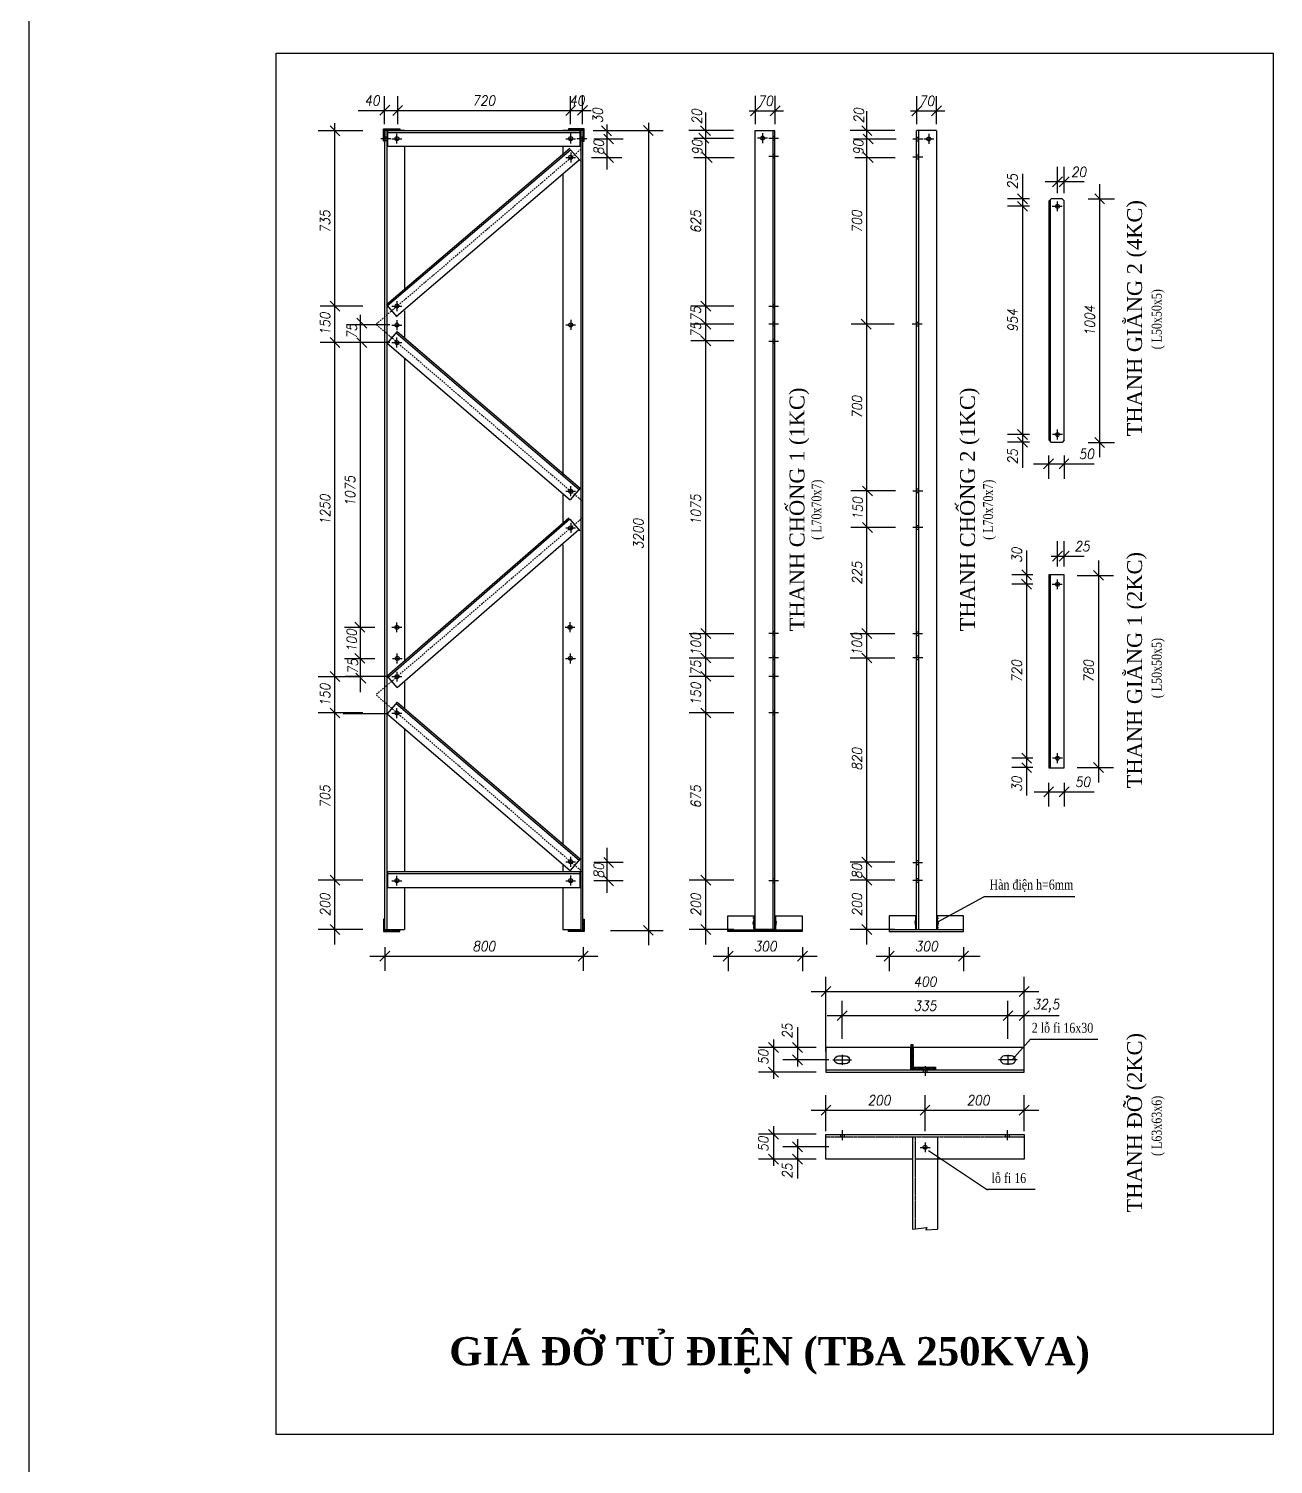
# Model space of a CAD drawing. Header units: inches. Extents: x -246336 to 136055, y -106871 to 69513.
# Drawn here: x -166494 to -161655, y -39723 to -34143 of the extents above; entities that cross this region are included whole.
import ezdxf

# ---------------------------------------------------------------- set-up
doc = ezdxf.new("R2010")
doc.units = ezdxf.units.IN
doc.header["$MEASUREMENT"] = 0
doc.linetypes.add('DASHDOTX2', pattern=[2, 1, -0.5, 0, -0.5])
doc.linetypes.add('DASHED2', pattern=[0.375, 0.25, -0.125])
doc.layers.add('XA-TT1', color=7, linetype='Continuous')
doc.styles.add('COM2', font='complex.shx', dxfattribs={"width": 0.9, "oblique": 10, "height": 2})
doc.styles.add('khung ten', font='Varr.ttf')
doc.styles.add('VIET2', font='VNTIME_0.TTF', dxfattribs={"width": 0.8, "height": 2})
doc.styles.add('VIET3IN', font='Vhtime.ttf')

# ---------------------------------------------------------------- blocks, each defined once
blk = doc.blocks.new('_OBLIQUE')
at = {"color": 0, "linetype": 'ByBlock'}
blk.add_line((-0.5, -0.5), (0.5, 0.5), dxfattribs=at)

msp = doc.modelspace()

# ---------------------------------------------------------------- hatches: boundary and pattern name
at = {"layer": 'XA-TT1', "linetype": 'Continuous'}
h = msp.add_hatch(dxfattribs=at)
h.set_pattern_fill('ANSI31', color=256, scale=24.0625, angle=270, style=0)
h.set_pattern_definition([(315, (-165740.804, -40532.5027), (2.1268446, 2.1268446), [])])
h.paths.add_polyline_path([(-165114.625, -34580.3), (-165114.625, -34532.175), (-165050.965, -34532.175), (-165050.965, -34536.987), (-165109.812, -34536.987), (-165109.812, -34580.3)])
h = msp.add_hatch(dxfattribs=at)
h.set_pattern_fill('ANSI31', color=256, scale=38.5, style=0)
h.set_pattern_definition([(45, (-165740.804, -40532.5027), (-3.4029514, 3.4029514), [])])
h.paths.add_polyline_path([(-164335, -34580.285), (-164335, -34532.16), (-164395.671, -34532.16), (-164395.671, -34536.972), (-164339.812, -34536.972), (-164339.812, -34580.285)])
h = msp.add_hatch(dxfattribs=at)
h.set_pattern_fill('ANSI31', color=256, scale=24.0625, angle=270, style=0)
h.set_pattern_definition([(45, (-165740.804, -31651.9456), (2.1268446, -2.1268446), [])])
h.paths.add_polyline_path([(-165114.625, -37604.148), (-165114.625, -37652.273), (-165050.965, -37652.273), (-165050.965, -37647.461), (-165109.812, -37647.461), (-165109.812, -37604.148)])
h = msp.add_hatch(dxfattribs=at)
h.set_pattern_fill('ANSI31', color=256, scale=38.5, style=0)
h.set_pattern_definition([(315, (-165740.804, -31651.9456), (-3.4029514, -3.4029514), [])])
h.paths.add_polyline_path([(-164335, -37604.164), (-164335, -37652.289), (-164395.671, -37652.289), (-164395.671, -37647.476), (-164339.812, -37647.476), (-164339.812, -37604.164)])
at = {"layer": 'XA-TT1'}
h = msp.add_hatch(dxfattribs=at)
h.set_pattern_fill('ANSI31', color=256, scale=38.5, style=0)
h.set_pattern_definition([(45, (-165740.804, -39807.0217), (-3.4029514, 3.4029514), [])])
h.paths.add_polyline_path([(-163055.227, -38102.765), (-163055.227, -38093.14), (-163064.852, -38093.14), (-163064.852, -38102.765), (-163064.852, -38189.39), (-163009.092, -38189.39), (-163009.092, -38179.765), (-163055.227, -38179.765)])
h.paths.add_polyline_path([(-162968.602, -38179.765), (-163009.092, -38179.765), (-163009.092, -38189.39), (-162968.602, -38189.39)])

# ---------------------------------------------------------------- linework, layer by layer
msp.add_line((-166493.769, -30229.036), (-166493.769, -49224.345))
msp.add_lwpolyline([(-165531.43, -34238.079), (-161655.399, -34238.079), (-161655.399, -39606.748), (-165531.43, -39606.748)], close=True)
at = {"layer": 'XA-TT1', "linetype": 'Continuous'}
for p, q in [((-165109.97, -34514.334), (-165109.97, -34404.802)), ((-165059.398, -34514.334), (-165059.398, -34404.802)), ((-164386.933, -34514.334), (-164386.933, -34404.802)), ((-164341.227, -34514.334), (-164341.227, -34404.802)), ((-163668.01, -34514.334), (-163668.01, -34404.575)), ((-163591.778, -34514.334), (-163591.778, -34404.575)), ((-163040.942, -34514.334), (-163040.942, -34404.802)), ((-162964.71, -34514.334), (-162964.71, -34404.802)), ((-165212.903, -34460.785), (-164306.626, -34460.785)), ((-163861.775, -35277.122), (-163861.775, -34468.649)), ((-163693.112, -34462.325), (-163559.131, -34462.325)), ((-163235.22, -35277.122), (-163235.22, -34463.353)), ((-163066.044, -34462.04), (-162932.062, -34462.04)), ((-165303.107, -35277.122), (-165303.107, -34510.049)), ((-164299.159, -34538.484), (-164027.146, -34538.484)), ((-164254.683, -34538.293), (-164254.683, -34538.293)), ((-164245.645, -34514.883), (-164245.645, -34690.24)), ((-164084.896, -34508.643), (-164084.896, -37705.412)), ((-163869.836, -34537.656), (-163869.836, -34537.656)), ((-165194.422, -34539.891), (-165368.16, -34539.891)), ((-165125.052, -34570.169), (-165086.552, -34570.169)), ((-165109.812, -34562.82), (-165102.141, -34562.82)), ((-165109.812, -34577.518), (-165102.141, -34577.518)), ((-165081.824, -34570.523), (-165043.324, -34570.523)), ((-165062.574, -34589.773), (-165062.574, -34551.273)), ((-164406.107, -34570.523), (-164367.607, -34570.523)), ((-164386.857, -34588.707), (-164386.857, -34550.207)), ((-164362.723, -34570.169), (-164324.223, -34570.169)), ((-164347.947, -34562.82), (-164339.812, -34562.82)), ((-164347.947, -34577.518), (-164339.812, -34577.518)), ((-164182.774, -34571.959), (-164296.869, -34571.959)), ((-164252.97, -34539.913), (-164252.97, -34539.913)), ((-163753.727, -34539.254), (-163927.465, -34539.254)), ((-163805.403, -34539.277), (-163925.873, -34539.277)), ((-163754.17, -34569.815), (-163908.623, -34569.815)), ((-163868.123, -34539.277), (-163868.123, -34539.277)), ((-163621.744, -34568.34), (-163660.244, -34568.34)), ((-163640.994, -34549.09), (-163640.994, -34587.59)), ((-163578.516, -34569.87), (-163617.016, -34569.87)), ((-163593.756, -34562.521), (-163601.427, -34562.521)), ((-163593.756, -34577.218), (-163601.427, -34577.218)), ((-163126.536, -34539.254), (-163300.274, -34539.254)), ((-163122.112, -34571.959), (-163287.762, -34571.959)), ((-163017.571, -34572.835), (-163056.071, -34572.835)), ((-163032.81, -34565.487), (-163040.482, -34565.487)), ((-163032.81, -34580.184), (-163040.482, -34580.184)), ((-163013.937, -34571.401), (-162975.437, -34571.401)), ((-162994.687, -34552.151), (-162994.687, -34590.651)), ((-164406.107, -34643.257), (-164367.607, -34643.257)), ((-164386.857, -34624.007), (-164386.857, -34662.507)), ((-164305.654, -34643.164), (-164187.895, -34643.164)), ((-163908.623, -34643.164), (-163751.32, -34643.164)), ((-163578.516, -34639.376), (-163617.016, -34639.376)), ((-163593.756, -34632.027), (-163601.427, -34632.027)), ((-163593.756, -34646.724), (-163601.427, -34646.724)), ((-163282.382, -34643.164), (-163125.08, -34643.164)), ((-163017.571, -34642.341), (-163056.071, -34642.341)), ((-163032.81, -34634.993), (-163040.482, -34634.993)), ((-163032.81, -34649.69), (-163040.482, -34649.69)), ((-162494.463, -34781.723), (-162494.463, -34680.603)), ((-162468.296, -34781.723), (-162468.296, -34680.603)), ((-162630.456, -34707.738), (-162630.456, -35849.538)), ((-162391.074, -34738.353), (-162542.744, -34738.353)), ((-162468.296, -34738.353), (-162494.463, -34738.353)), ((-162468.296, -34738.353), (-162468.296, -34738.353)), ((-162330.221, -35808.953), (-162330.221, -34747.927)), ((-162603.359, -34804.711), (-162688.206, -34804.711)), ((-162494.316, -34852.77), (-162494.316, -34814.27)), ((-162374.98, -34804.449), (-162272.471, -34804.449)), ((-162603.359, -34833.412), (-162688.206, -34833.412)), ((-162476.133, -34833.52), (-162514.633, -34833.52)), ((-165303.107, -35421.568), (-165303.107, -35161.622)), ((-165062.574, -35202.015), (-165062.574, -35240.515)), ((-163861.775, -35421.568), (-163861.775, -35161.622)), ((-163235.22, -35421.568), (-163235.22, -35161.622)), ((-165194.422, -35221.306), (-165360.857, -35221.306)), ((-165205.587, -35255.135), (-165205.587, -36722.154)), ((-165081.824, -35221.265), (-165043.324, -35221.265)), ((-163753.091, -35221.306), (-163919.525, -35221.306)), ((-163578.516, -35222.254), (-163617.016, -35222.254)), ((-163593.756, -35214.905), (-163601.427, -35214.905)), ((-163593.756, -35229.602), (-163601.427, -35229.602)), ((-165303.107, -36719.533), (-165303.107, -35306.068)), ((-165090.377, -35294.067), (-165256.811, -35294.067)), ((-165081.824, -35295.154), (-165043.324, -35295.154)), ((-165062.574, -35275.904), (-165062.574, -35314.404)), ((-164406.107, -35294.414), (-164367.607, -35294.414)), ((-164386.857, -35275.164), (-164386.857, -35313.664)), ((-163753.091, -35291.244), (-163919.525, -35291.244)), ((-163861.775, -36719.533), (-163861.775, -35306.068)), ((-163578.516, -35291.76), (-163617.016, -35291.76)), ((-163593.756, -35284.411), (-163601.427, -35284.411)), ((-163593.756, -35299.108), (-163601.427, -35299.108)), ((-163129.818, -35291.244), (-163296.253, -35291.244)), ((-163235.22, -36719.533), (-163235.22, -35306.068)), ((-163020.539, -35291.76), (-163059.039, -35291.76)), ((-163035.778, -35284.411), (-163043.45, -35284.411)), ((-163035.778, -35299.108), (-163043.45, -35299.108)), ((-165194.422, -35362.53), (-165360.857, -35362.53)), ((-165090.377, -35362.53), (-165256.811, -35362.53)), ((-165081.824, -35362.892), (-165043.324, -35362.892)), ((-165062.574, -35382.142), (-165062.574, -35343.642)), ((-163753.091, -35356.022), (-163919.525, -35356.022)), ((-163578.516, -35358.462), (-163617.016, -35358.462)), ((-163593.756, -35351.113), (-163601.427, -35351.113)), ((-163593.756, -35365.81), (-163601.427, -35365.81)), ((-162494.316, -35739.752), (-162494.316, -35701.252)), ((-162603.359, -35720.289), (-162688.206, -35720.289)), ((-162603.359, -35750.545), (-162688.206, -35750.545)), ((-162475.066, -35720.502), (-162513.566, -35720.502)), ((-162374.98, -35751.203), (-162272.471, -35751.203)), ((-162529.537, -35802.31), (-162529.537, -35892.159)), ((-162468.985, -35802.31), (-162468.985, -35892.159)), ((-162587.287, -35834.409), (-162468.985, -35834.409)), ((-162468.985, -35834.409), (-162352.259, -35834.409)), ((-164386.857, -35960.15), (-164386.857, -35921.65)), ((-163032.81, -35932.637), (-163040.482, -35932.637)), ((-164406.107, -35940.9), (-164367.607, -35940.9)), ((-163123.882, -35939.835), (-163297.62, -35939.835)), ((-163017.571, -35939.986), (-163056.071, -35939.986)), ((-163032.81, -35947.334), (-163040.482, -35947.334)), ((-164406.107, -36083.489), (-164367.607, -36083.489)), ((-164386.857, -36064.239), (-164386.857, -36102.739)), ((-163123.882, -36082.212), (-163297.62, -36082.212)), ((-163017.571, -36082.206), (-163056.071, -36082.206)), ((-163032.81, -36074.857), (-163040.482, -36074.857)), ((-163032.81, -36089.554), (-163040.482, -36089.554)), ((-162494.597, -36233.21), (-162494.597, -36135.322)), ((-162468.455, -36233.21), (-162468.455, -36135.322)), ((-162614.011, -37123.24), (-162614.011, -36170.608)), ((-162518.968, -36193.072), (-162468.455, -36193.072)), ((-162494.597, -36193.072), (-162494.597, -36193.072)), ((-162468.455, -36193.072), (-162391.209, -36193.072)), ((-162334.7, -36210.02), (-162334.7, -37072.505)), ((-162589.568, -36266.018), (-162671.761, -36266.018)), ((-162418.153, -36267.77), (-162276.95, -36267.77)), ((-162590.021, -36302.266), (-162672.214, -36302.266)), ((-162476.133, -36302.848), (-162514.633, -36302.848)), ((-162494.316, -36322.098), (-162494.316, -36283.598)), ((-165265.596, -36469.356), (-165147.837, -36469.356)), ((-165081.824, -36469.693), (-165043.324, -36469.693)), ((-165062.574, -36488.943), (-165062.574, -36450.443)), ((-164408.578, -36469.611), (-164370.078, -36469.611)), ((-164389.328, -36488.861), (-164389.328, -36450.361)), ((-163593.756, -36486.723), (-163601.427, -36486.723)), ((-163041.874, -36486.723), (-163034.203, -36486.723)), ((-163926.829, -36493.808), (-163753.091, -36493.808)), ((-163578.516, -36494.072), (-163617.016, -36494.072)), ((-163593.756, -36501.42), (-163601.427, -36501.42)), ((-163300.274, -36493.808), (-163126.536, -36493.808)), ((-163057.114, -36494.072), (-163018.614, -36494.072)), ((-163041.874, -36501.42), (-163034.203, -36501.42)), ((-165265.596, -36590.937), (-165147.837, -36590.937)), ((-165080.089, -36590.615), (-165041.589, -36590.615)), ((-165060.839, -36609.865), (-165060.839, -36571.365)), ((-164406.843, -36590.533), (-164368.343, -36590.533)), ((-164387.593, -36609.783), (-164387.593, -36571.283)), ((-163753.091, -36589.137), (-163926.829, -36589.137)), ((-163578.516, -36588.806), (-163617.016, -36588.806)), ((-163593.756, -36581.457), (-163601.427, -36581.457)), ((-163593.756, -36596.154), (-163601.427, -36596.154)), ((-163126.85, -36589.137), (-163300.588, -36589.137)), ((-163017.571, -36588.806), (-163056.071, -36588.806)), ((-163032.81, -36581.457), (-163040.482, -36581.457)), ((-163032.81, -36596.154), (-163040.482, -36596.154)), ((-165303.107, -36861.74), (-165303.107, -36604.033)), ((-165062.574, -36642.247), (-165062.574, -36680.747)), ((-163861.775, -36861.74), (-163861.775, -36604.033)), ((-163593.756, -36653.225), (-163601.427, -36653.225)), ((-163235.22, -36861.74), (-163235.22, -36604.033)), ((-165368.16, -36660.592), (-165194.422, -36660.592)), ((-165090.377, -36660.423), (-165264.115, -36660.423)), ((-165081.824, -36661.497), (-165043.324, -36661.497)), ((-163753.091, -36660.423), (-163926.829, -36660.423)), ((-163578.516, -36660.573), (-163617.016, -36660.573)), ((-163593.756, -36667.922), (-163601.427, -36667.922)), ((-165303.107, -37510.723), (-165303.107, -36746.24)), ((-163861.775, -37510.723), (-163861.775, -36746.24)), ((-163235.22, -37510.723), (-163235.22, -36746.24)), ((-165194.422, -36802.8), (-165368.16, -36802.8)), ((-165270.81, -36804.106), (-165097.072, -36804.106)), ((-165081.824, -36803.124), (-165043.324, -36803.124)), ((-165062.574, -36822.374), (-165062.574, -36783.874)), ((-163753.091, -36802.8), (-163926.829, -36802.8)), ((-163578.516, -36802.793), (-163617.016, -36802.793)), ((-163593.756, -36795.445), (-163601.427, -36795.445)), ((-163593.756, -36810.142), (-163601.427, -36810.142)), ((-162589.568, -36978.428), (-162671.761, -36978.428)), ((-162475.066, -36978.564), (-162513.566, -36978.564)), ((-162494.316, -36997.814), (-162494.316, -36959.314)), ((-162589.568, -37015.281), (-162671.761, -37015.281)), ((-162418.153, -37014.755), (-162276.95, -37014.755)), ((-162528.785, -37074.338), (-162528.785, -37166.86)), ((-162468.455, -37074.338), (-162468.455, -37166.86)), ((-162585.214, -37109.11), (-162468.455, -37109.11)), ((-162468.455, -37109.11), (-162351.729, -37109.11)), ((-164245.645, -37326.511), (-164245.645, -37501.867)), ((-164406.107, -37381.132), (-164367.607, -37381.132)), ((-164386.857, -37400.382), (-164386.857, -37361.882)), ((-164182.774, -37383.586), (-164296.869, -37383.586)), ((-163126.536, -37382.493), (-163300.274, -37382.493)), ((-163214.214, -37382.493), (-163292.97, -37382.493)), ((-163057.281, -37383.712), (-163018.781, -37383.712)), ((-163042.041, -37376.364), (-163034.37, -37376.364)), ((-165303.107, -37702.056), (-165303.107, -37395.223)), ((-165062.574, -37473.87), (-165062.574, -37435.37)), ((-164386.857, -37472.804), (-164386.857, -37434.304)), ((-163861.775, -37702.056), (-163861.775, -37395.223)), ((-163235.22, -37702.056), (-163235.22, -37395.223)), ((-163042.041, -37391.061), (-163034.37, -37391.061)), ((-165194.422, -37452.973), (-165368.16, -37452.973)), ((-165282.101, -37452.973), (-165360.857, -37452.973)), ((-165081.824, -37454.62), (-165043.324, -37454.62)), ((-164406.107, -37454.62), (-164367.607, -37454.62)), ((-164182.774, -37454.755), (-164296.869, -37454.755)), ((-163753.091, -37452.973), (-163926.829, -37452.973)), ((-163840.769, -37452.973), (-163919.525, -37452.973)), ((-163578.516, -37455.128), (-163617.016, -37455.128)), ((-163593.756, -37447.78), (-163601.427, -37447.78)), ((-163593.756, -37462.477), (-163601.427, -37462.477)), ((-163126.536, -37452.973), (-163300.274, -37452.973)), ((-163214.214, -37452.973), (-163292.97, -37452.973)), ((-163057.114, -37452.804), (-163018.614, -37452.804)), ((-163041.874, -37445.456), (-163034.203, -37445.456)), ((-163041.874, -37460.153), (-163034.203, -37460.153)), ((-165194.422, -37644.306), (-165368.16, -37644.306)), ((-164231.388, -37647.662), (-164027.146, -37647.662)), ((-163753.091, -37644.306), (-163926.829, -37644.306)), ((-163126.536, -37644.306), (-163300.274, -37644.306)), ((-165109.695, -37712.648), (-165109.695, -37805.433)), ((-164338.426, -37712.648), (-164338.426, -37805.433)), ((-163774.721, -37712.648), (-163774.721, -37805.649)), ((-163485.911, -37712.648), (-163485.911, -37805.649)), ((-163148.454, -37712.648), (-163148.454, -37805.649)), ((-162859.644, -37712.648), (-162859.644, -37805.649)), ((-165167.445, -37747.683), (-164280.676, -37747.683)), ((-163832.471, -37747.899), (-163428.161, -37747.899)), ((-163198.755, -37747.899), (-162794.445, -37747.899)), ((-163394.29, -38118.312), (-163394.29, -37827.967)), ((-162624.29, -38118.312), (-162624.29, -37827.967)), ((-163452.04, -37885.717), (-162566.54, -37885.717)), ((-163331.728, -38069.177), (-163331.728, -37921.433)), ((-162686.853, -38069.177), (-162686.853, -37921.433)), ((-162624.29, -38067.071), (-162624.29, -37921.433)), ((-163389.478, -37979.183), (-162488.183, -37979.183)), ((-162744.603, -37979.183), (-162624.29, -37979.183)), ((-163367.581, -38150.89), (-163295.032, -38150.89)), ((-163331.728, -38131.64), (-163331.728, -38170.14)), ((-162650.999, -38150.89), (-162723.548, -38150.89)), ((-162686.853, -38131.64), (-162686.853, -38170.14)), ((-163016.44, -38190.13), (-163016.44, -38197.802)), ((-163009.092, -38174.891), (-163009.092, -38213.391)), ((-163001.743, -38190.13), (-163001.743, -38197.802)), ((-163394.29, -38427.575), (-163394.29, -38288.632)), ((-163009.29, -38427.575), (-163009.29, -38288.632)), ((-162624.29, -38427.575), (-162624.29, -38288.632)), ((-163452.04, -38346.382), (-162951.54, -38346.382)), ((-163067.04, -38346.382), (-162566.54, -38346.382)), ((-163336.972, -38447.519), (-163336.972, -38439.848)), ((-163329.623, -38462.759), (-163329.623, -38424.259)), ((-163322.275, -38447.519), (-163322.275, -38439.848)), ((-162695.909, -38447.519), (-162695.909, -38439.848)), ((-162688.56, -38462.759), (-162688.56, -38424.259)), ((-162681.211, -38447.519), (-162681.211, -38439.848)), ((-163028.179, -38491.012), (-162989.679, -38491.012)), ((-163008.929, -38471.762), (-163008.929, -38510.262))]:
    msp.add_line(p, q, dxfattribs=at)
at = {"layer": 'XA-TT1'}
for p, q in [((-165032.812, -34539.339), (-165109.812, -34539.339)), ((-164339.812, -34539.339), (-164416.812, -34539.339)), ((-163670.756, -34538.703), (-163593.756, -34538.703)), ((-162964.926, -34538.703), (-163041.926, -34538.703)), ((-165102.781, -35214.795), (-164389.993, -34607.666)), ((-165098.74, -35219.59), (-164385.952, -34612.46)), ((-165064.193, -35260.575), (-164353.959, -34653.04)), ((-162528.517, -34814.072), (-162519.284, -34804.737)), ((-162468.513, -34812.612), (-162476.302, -34804.737)), ((-165100.306, -35365.878), (-164388.955, -35974.692)), ((-165065.242, -35325.335), (-164353.892, -35934.149)), ((-165061.14, -35320.592), (-164349.79, -35929.406)), ((-162528.517, -35741.473), (-162519.284, -35750.808)), ((-162468.513, -35742.933), (-162476.302, -35750.808)), ((-165100.365, -36658.34), (-164393.961, -36043.795)), ((-165096.274, -36663.092), (-164389.869, -36048.547)), ((-165061.301, -36703.714), (-164354.897, -36089.168)), ((-165065.242, -36765.567), (-164353.892, -37374.381)), ((-165061.14, -36760.824), (-164349.79, -37369.638)), ((-165100.306, -36806.11), (-164388.955, -37414.924)), ((-162959.348, -37614.786), (-162781.092, -37517.444)), ((-162781.092, -37516.108), (-162427.177, -37515.785)), ((-163670.796, -37600.629), (-163678.061, -37600.637)), ((-163670.796, -37594.032), (-163676.529, -37594.04)), ((-163670.796, -37596.377), (-163676.018, -37596.384)), ((-163670.796, -37605.052), (-163676.018, -37605.06)), ((-163670.796, -37598.588), (-163674.867, -37598.595)), ((-163670.796, -37602.707), (-163674.867, -37602.715)), ((-163670.796, -37607.263), (-163674.867, -37607.271)), ((-163593.756, -37594.032), (-163589.685, -37594.04)), ((-163593.756, -37596.377), (-163588.534, -37596.384)), ((-163593.756, -37598.588), (-163589.685, -37598.595)), ((-163593.756, -37600.629), (-163588.534, -37600.637)), ((-163593.756, -37602.707), (-163589.685, -37602.715)), ((-163593.756, -37605.052), (-163588.534, -37605.06)), ((-163593.756, -37607.263), (-163589.685, -37607.271)), ((-163042.146, -37596.377), (-163047.367, -37596.384)), ((-163042.146, -37600.629), (-163047.367, -37600.637)), ((-163042.146, -37605.052), (-163047.367, -37605.06)), ((-163042.146, -37594.032), (-163046.216, -37594.04)), ((-163042.146, -37598.588), (-163046.216, -37598.595)), ((-163042.146, -37602.707), (-163046.216, -37602.715)), ((-163042.146, -37607.263), (-163046.216, -37607.271)), ((-162964.24, -37594.032), (-162958.507, -37594.04)), ((-162964.24, -37596.377), (-162959.018, -37596.384)), ((-162964.24, -37598.588), (-162960.169, -37598.595)), ((-162964.24, -37600.629), (-162956.975, -37600.637)), ((-162964.24, -37602.707), (-162960.169, -37602.715)), ((-162964.24, -37605.052), (-162959.018, -37605.06)), ((-162964.24, -37607.263), (-162960.169, -37607.271)), ((-165109.812, -37644.375), (-165032.812, -37644.375)), ((-164416.812, -37644.375), (-164348.759, -37644.375)), ((-163670.796, -37620.276), (-163679.593, -37620.283)), ((-163670.813, -37616.024), (-163678.316, -37616.031)), ((-163670.796, -37624.699), (-163678.061, -37624.706)), ((-163670.796, -37611.601), (-163677.55, -37611.608)), ((-163670.796, -37634.905), (-163677.55, -37634.912)), ((-163670.796, -37639.157), (-163677.295, -37639.164)), ((-163670.796, -37626.91), (-163677.039, -37626.917)), ((-163670.796, -37609.304), (-163676.018, -37609.312)), ((-163670.796, -37628.951), (-163676.018, -37628.958)), ((-163670.796, -37631.247), (-163676.018, -37631.255)), ((-163670.796, -37641.453), (-163676.018, -37641.461)), ((-163670.796, -37613.679), (-163674.867, -37613.686)), ((-163670.796, -37618.235), (-163674.867, -37618.242)), ((-163670.796, -37622.354), (-163674.867, -37622.361)), ((-163670.796, -37633.325), (-163674.867, -37633.333)), ((-163670.796, -37637.116), (-163674.867, -37637.123)), ((-163670.796, -37643.531), (-163674.867, -37643.539)), ((-163593.756, -37644.375), (-163670.756, -37644.375)), ((-163593.756, -37609.304), (-163588.534, -37609.312)), ((-163593.756, -37611.601), (-163587.002, -37611.608)), ((-163593.756, -37613.679), (-163589.685, -37613.686)), ((-163593.756, -37616.024), (-163585.981, -37616.031)), ((-163593.756, -37618.235), (-163589.685, -37618.242)), ((-163593.756, -37620.276), (-163586.746, -37620.283)), ((-163593.756, -37622.354), (-163589.685, -37622.361)), ((-163593.756, -37624.699), (-163586.491, -37624.706)), ((-163593.756, -37626.91), (-163589.685, -37626.917)), ((-163593.756, -37628.951), (-163588.534, -37628.958)), ((-163593.756, -37631.247), (-163588.534, -37631.255)), ((-163593.756, -37633.325), (-163589.685, -37633.333)), ((-163593.756, -37634.905), (-163588.534, -37634.912)), ((-163593.756, -37637.116), (-163589.685, -37637.123)), ((-163593.756, -37639.157), (-163588.534, -37639.164)), ((-163593.756, -37641.453), (-163588.534, -37641.461)), ((-163593.756, -37643.531), (-163589.685, -37643.539)), ((-163042.146, -37616.024), (-163049.92, -37616.031)), ((-163042.146, -37624.699), (-163049.41, -37624.706)), ((-163042.146, -37620.276), (-163049.155, -37620.283)), ((-163042.146, -37611.601), (-163048.899, -37611.608)), ((-163042.146, -37609.304), (-163047.367, -37609.312)), ((-163042.146, -37628.951), (-163047.367, -37628.958)), ((-163042.146, -37631.247), (-163047.367, -37631.255)), ((-163042.146, -37634.905), (-163047.367, -37634.912)), ((-163042.146, -37639.157), (-163047.367, -37639.164)), ((-163042.146, -37641.453), (-163047.367, -37641.461)), ((-163042.146, -37613.679), (-163046.216, -37613.686)), ((-163042.146, -37618.235), (-163046.216, -37618.242)), ((-163042.146, -37622.354), (-163046.216, -37622.361)), ((-163042.146, -37626.91), (-163046.216, -37626.917)), ((-163042.146, -37633.325), (-163046.216, -37633.333)), ((-163042.146, -37637.116), (-163046.216, -37637.123)), ((-163042.146, -37643.531), (-163046.216, -37643.539)), ((-163041.926, -37644.375), (-162964.926, -37644.375)), ((-162964.24, -37609.304), (-162959.018, -37609.312)), ((-162964.24, -37611.601), (-162957.486, -37611.608)), ((-162964.24, -37613.679), (-162960.169, -37613.686)), ((-162964.24, -37618.235), (-162960.169, -37618.242)), ((-162964.24, -37620.276), (-162955.443, -37620.283)), ((-162964.24, -37622.354), (-162960.169, -37622.361)), ((-162964.24, -37624.699), (-162956.975, -37624.706)), ((-162964.24, -37626.91), (-162957.997, -37626.917)), ((-162964.24, -37628.951), (-162959.018, -37628.958)), ((-162964.24, -37631.247), (-162959.018, -37631.255)), ((-162964.24, -37633.325), (-162960.169, -37633.333)), ((-162964.24, -37634.905), (-162957.486, -37634.912)), ((-162964.24, -37637.116), (-162960.169, -37637.123)), ((-162964.24, -37639.157), (-162957.741, -37639.164)), ((-162964.24, -37641.453), (-162959.018, -37641.461)), ((-162964.24, -37643.531), (-162960.169, -37643.539)), ((-162964.223, -37616.024), (-162956.72, -37616.031)), ((-163504.837, -38024.367), (-163504.837, -38177.152)), ((-163543.337, -38102.765), (-163656.46, -38102.765)), ((-163598.71, -38071.277), (-163598.71, -38225.277)), ((-163432.79, -38102.765), (-163562.587, -38102.765)), ((-163064.852, -38189.39), (-163064.852, -38102.765)), ((-163055.227, -38102.765), (-163055.227, -38179.765)), ((-162671.303, -38151.606), (-162599.378, -38070.475)), ((-162599.378, -38070.475), (-162337.059, -38070.475)), ((-163383.703, -38150.89), (-163562.587, -38150.89)), ((-163432.79, -38199.015), (-163656.46, -38199.015)), ((-162968.602, -38189.39), (-163064.852, -38189.39)), ((-163055.227, -38179.765), (-162968.602, -38179.765)), ((-162968.602, -38179.765), (-162968.602, -38189.39)), ((-163543.337, -38440.414), (-163656.46, -38440.414)), ((-163598.71, -38408.925), (-163598.71, -38562.925)), ((-163432.79, -38440.414), (-163562.587, -38440.414)), ((-163383.703, -38488.539), (-163562.587, -38488.539)), ((-163504.837, -38459.557), (-163504.837, -38612.343)), ((-163432.79, -38536.664), (-163656.46, -38536.664)), ((-162996.108, -38502.785), (-162766.055, -38656.507)), ((-162766.055, -38654.204), (-162581.128, -38654.204)), ((-163057.415, -38808.927), (-163002.729, -38802.518)), ((-163002.729, -38802.518), (-163005.981, -38811.405)), ((-163005.981, -38811.405), (-162961.165, -38808.927))]:
    msp.add_line(p, q, dxfattribs=at)
at = {"layer": 'XA-TT1', "linetype": 'DASHED2', "ltscale": 10}
msp.add_line((-162961.165, -38536.704), (-163046.738, -38536.704), dxfattribs=at)
at = {"layer": 'XA-TT1', "flags": 128}
for points in [[(-165114.625, -34580.3), (-165114.625, -34532.175), (-165050.965, -34532.175), (-165050.965, -34536.987), (-165109.812, -34536.987), (-165109.812, -34580.3)], [(-164335, -34580.285), (-164335, -34532.16), (-164395.671, -34532.16), (-164395.671, -34536.972), (-164339.812, -34536.972), (-164339.812, -34580.285)], [(-165114.625, -37604.148), (-165114.625, -37652.273), (-165050.965, -37652.273), (-165050.965, -37647.461), (-165109.812, -37647.461), (-165109.812, -37604.148)], [(-164335, -37604.164), (-164335, -37652.289), (-164395.671, -37652.289), (-164395.671, -37647.476), (-164339.812, -37647.476), (-164339.812, -37604.164)]]:
    msp.add_lwpolyline(points, close=True, dxfattribs=at)
for points in [[(-165109.812, -37644.375), (-165109.812, -34567.247)], [(-165102.112, -34539.339), (-165102.112, -37644.375)], [(-164350.322, -34599.531), (-164350.322, -34539.527), (-165099.584, -34539.527), (-165099.584, -34599.531)], [(-165099.584, -34546.181), (-164350.322, -34546.181)], [(-164347.947, -34538.829), (-164347.947, -37644.375)], [(-164339.812, -37644.264), (-164339.812, -34567.247)], [(-163670.756, -34539.891), (-163670.756, -37644.375)], [(-163593.756, -37644.375), (-163593.756, -34539.891)], [(-163041.926, -37644.375), (-163041.926, -34539.891)], [(-163034.226, -34539.891), (-163034.226, -37644.375)], [(-162964.926, -34539.891), (-162964.926, -37644.375)], [(-165099.584, -34599.531), (-164350.322, -34599.531)], [(-165032.812, -34599.531), (-165032.812, -35160.515)], [(-164416.812, -34599.531), (-164416.812, -34633.307)], [(-164349.79, -34654.752), (-164388.955, -34612.051)], [(-164416.812, -34708.756), (-164416.812, -35879.62)], [(-164416.812, -34712.113), (-164416.812, -35872.045)], [(-162528.517, -34814.072), (-162528.517, -35741.473)], [(-162521.863, -35748.201), (-162521.863, -34807.344)], [(-162476.302, -34804.737), (-162519.284, -34804.737)], [(-162468.513, -35742.933), (-162468.513, -34812.612)], [(-165061.14, -35263.565), (-165100.306, -35218.279)], [(-165032.812, -35239.32), (-165032.812, -35344.837)], [(-165061.14, -35320.592), (-165100.306, -35365.878)], [(-165032.812, -35423.643), (-165032.812, -36600.747)], [(-162476.302, -35750.808), (-162519.284, -35750.808)], [(-164349.79, -35929.406), (-164388.955, -35974.692)], [(-164416.812, -35950.85), (-164416.812, -36069.76)], [(-164349.79, -36094.984), (-164388.955, -36049.698)], [(-164416.812, -36148.988), (-164416.812, -37312.277)], [(-162468.513, -36266.313), (-162528.517, -36266.313), (-162528.517, -37015.575), (-162468.513, -37015.575)], [(-162521.863, -37015.575), (-162521.863, -36266.313)], [(-162468.513, -37015.575), (-162468.513, -36266.313)], [(-165061.14, -36703.797), (-165100.306, -36658.511)], [(-165032.812, -36679.552), (-165032.812, -36785.069)], [(-165061.14, -36760.824), (-165100.306, -36806.11)], [(-165032.812, -36863.875), (-165032.812, -37420.419)], [(-164349.79, -37369.638), (-164388.955, -37414.924)], [(-164350.322, -37480.423), (-164350.322, -37420.419), (-165099.584, -37420.419), (-165099.584, -37480.423)], [(-165099.584, -37427.073), (-164350.322, -37427.073)], [(-164416.812, -37390.782), (-164416.812, -37420.207)], [(-165099.584, -37480.423), (-164350.322, -37480.423)], [(-165032.812, -37480.423), (-165032.812, -37644.375)], [(-164416.812, -37480.423), (-164416.812, -37644.375)], [(-163486.96, -37591.625), (-163486.96, -37651.629), (-163776.316, -37651.629), (-163776.316, -37591.625)], [(-163776.316, -37591.625), (-163670.756, -37591.625)], [(-163593.756, -37591.625), (-163486.96, -37591.625)], [(-163148.721, -37591.625), (-163148.721, -37651.629), (-162859.365, -37651.629), (-162859.365, -37591.625)], [(-163041.926, -37591.625), (-163148.721, -37591.625)], [(-162859.365, -37591.625), (-162964.926, -37591.625)], [(-163776.316, -37644.975), (-163486.96, -37644.975)], [(-162859.365, -37644.975), (-163148.721, -37644.975)], [(-163064.852, -38102.765), (-163394.29, -38102.765), (-163394.29, -38199.015), (-162624.29, -38199.015), (-162624.29, -38102.765), (-163055.227, -38102.765)], [(-163055.227, -38102.765), (-163055.227, -38093.14), (-163064.852, -38093.14), (-163064.852, -38102.765)], [(-163394.29, -38189.39), (-162624.29, -38189.39)], [(-163057.415, -38536.704), (-163394.29, -38536.704), (-163394.29, -38440.454), (-162624.29, -38440.454), (-162624.29, -38536.704), (-162961.165, -38536.704)], [(-163057.415, -38450.079), (-163057.415, -38808.927)], [(-162961.165, -38450.079), (-162961.165, -38808.927)]]:
    msp.add_lwpolyline(points, dxfattribs=at)
at = {"layer": 'XA-TT1', "linetype": 'DASHED2', "flags": 128}
msp.add_lwpolyline([(-163601.456, -34539.891), (-163601.456, -37644.375)], dxfattribs=at)
at = {"layer": 'XA-TT1', "linetype": 'DASHDOTX2', "ltscale": 5, "flags": 128}
for points in [[(-164347.947, -34612.472), (-165141.28, -35289.828)], [(-164339.812, -35981.243), (-165141.28, -35294.33)], [(-164339.812, -36043.147), (-165141.28, -36730.06)], [(-164339.812, -37421.475), (-165141.28, -36734.562)]]:
    msp.add_lwpolyline(points, dxfattribs=at)
at = {"layer": 'XA-TT1'}
for points in [[(-163318.253, -38135.49, -1), (-163318.253, -38166.29), (-163345.203, -38166.29, -1), (-163345.203, -38135.49)], [(-162700.328, -38135.49, 1), (-162700.328, -38166.29), (-162673.378, -38166.29, 1), (-162673.378, -38135.49)]]:
    msp.add_lwpolyline(points, format="xyb", close=True, dxfattribs=at)
at = {"layer": 'XA-TT1', "linetype": 'DASHED2', "ltscale": 5, "flags": 128}
for points in [[(-163394.29, -38450.079), (-162624.29, -38450.079)], [(-163047.79, -38450.079), (-163047.79, -38808.927)]]:
    msp.add_lwpolyline(points, dxfattribs=at)
at = {"layer": 'XA-TT1'}
for centre in [(-165062.574, -34570.523), (-164386.857, -34570.523), (-163640.994, -34568.34), (-162994.687, -34571.401), (-164386.857, -34643.257), (-162494.316, -34833.52), (-165062.574, -35221.265), (-165062.574, -35295.154), (-164386.857, -35294.414), (-165062.574, -35362.892), (-162494.316, -35720.502), (-164386.857, -35940.9), (-164386.857, -36083.489), (-162494.316, -36302.848), (-165062.574, -36469.693), (-164389.328, -36469.611), (-165060.839, -36590.615), (-164387.593, -36590.533), (-165062.574, -36661.497), (-165062.574, -36803.124), (-162494.316, -36978.564), (-164386.857, -37381.132), (-165062.574, -37454.62), (-164386.857, -37454.62), (-163008.929, -38491.012)]:
    msp.add_circle(centre, 7.7, dxfattribs=at)

# ---------------------------------------------------------------- block references
at = {"layer": 'XA-TT1', "linetype": 'Continuous', "yscale": 38.50000000002183, "zscale": 38.5}
for p, xscale, rotation in [((-165109.361, -34460.176), 38.50000000020373, 180), ((-165059.398, -34460.785), 38.50000000020373, 180), ((-163668.01, -34462.325), 38.50000000020373, 180), ((-163040.942, -34462.04), 38.50000000020373, 180), ((-165303.107, -34539.891), 38.50000000002183, 90), ((-164247.258, -34539.891), 38.50000000002183, 90), ((-164084.896, -34538.484), 38.50000000002183, 90), ((-163862.412, -34539.254), 38.50000000002183, 90), ((-163235.22, -34539.254), 38.50000000002183, 90), ((-164239.119, -34571.959), 38.50000000002183, 270), ((-164239.119, -34571.959), 38.50000000002183, 90), ((-163869.2, -34569.012), 38.50000000002183, 90), ((-163230.012, -34571.959), 38.50000000002183, 90), ((-163230.012, -34571.959), 38.50000000002183, 270), ((-164239.119, -34643.279), 38.50000000002183, 270), ((-163856.252, -34643.279), 38.50000000002183, 270), ((-163230.012, -34643.279), 38.50000000002183, 270), ((-162468.296, -34738.353), 38.50000000020373, 180), ((-162630.456, -34804.711), 38.50000000002183, 90), ((-162630.456, -34833.412), 38.50000000002183, 90), ((-162330.221, -34804.449), 38.50000000002183, 90), ((-165303.107, -35221.306), 38.50000000002183, 90), ((-165303.107, -35221.306), 38.50000000002183, 270), ((-163861.775, -35221.306), 38.50000000002183, 270), ((-163861.775, -35221.306), 38.50000000002183, 90), ((-165199.061, -35287.995), 38.50000000002183, 90), ((-165199.061, -35287.995), 38.50000000002183, 270), ((-163861.775, -35291.244), 38.50000000002183, 270), ((-163861.775, -35291.244), 38.50000000002183, 90), ((-163238.503, -35291.244), 38.50000000002183, 90), ((-163238.503, -35291.244), 38.50000000002183, 270), ((-165303.107, -35362.53), 38.50000000002183, 90), ((-165303.107, -35362.53), 38.50000000002183, 270), ((-165199.061, -35363.474), 38.50000000002183, 270), ((-163861.775, -35356.022), 38.50000000002183, 270), ((-163861.775, -35356.022), 38.50000000002183, 90), ((-162630.456, -35720.289), 38.50000000002183, 270), ((-162630.456, -35750.545), 38.50000000002183, 270), ((-162330.221, -35751.203), 38.50000000002183, 270), ((-162529.537, -35834.409), 38.50000000020373, 180), ((-163232.567, -35939.835), 38.50000000002183, 90), ((-163232.567, -35939.835), 38.50000000002183, 270), ((-163232.567, -36082.212), 38.50000000002183, 270), ((-162468.455, -36193.072), 38.50000000020373, 180), ((-162614.011, -36266.018), 38.50000000002183, 90), ((-162334.7, -36267.77), 38.50000000002183, 90), ((-162614.464, -36302.266), 38.50000000002183, 90), ((-165206.895, -36468.928), 38.50000000002183, 270), ((-163861.775, -36493.808), 38.50000000002183, 270), ((-163861.775, -36493.808), 38.50000000002183, 90), ((-163235.22, -36493.808), 38.50000000002183, 90), ((-163235.22, -36493.808), 38.50000000002183, 270), ((-165206.895, -36590.509), 38.50000000002183, 270), ((-163861.775, -36589.137), 38.50000000002183, 270), ((-163235.535, -36589.137), 38.50000000002183, 270), ((-165303.107, -36660.592), 38.50000000002183, 90), ((-165303.107, -36660.592), 38.50000000002183, 270), ((-165202.698, -36667.487), 38.50000000002183, 270), ((-163861.775, -36660.423), 38.50000000002183, 270), ((-163861.775, -36660.423), 38.50000000002183, 90), ((-165303.107, -36802.8), 38.50000000002183, 90), ((-165303.107, -36802.8), 38.50000000002183, 270), ((-163861.775, -36802.8), 38.50000000002183, 270), ((-162614.011, -36978.428), 38.50000000002183, 270), ((-162614.011, -37015.281), 38.50000000002183, 270), ((-162334.7, -37014.755), 38.50000000002183, 270), ((-162528.785, -37109.11), 38.50000000020373, 180), ((-164239.119, -37383.586), 38.50000000002183, 90), ((-164239.119, -37383.586), 38.50000000002183, 270), ((-163235.22, -37382.493), 38.50000000002183, 90), ((-163235.22, -37382.493), 38.50000000002183, 270), ((-165303.107, -37452.973), 38.50000000002183, 90), ((-165303.107, -37452.973), 38.50000000002183, 270), ((-164239.119, -37454.755), 38.50000000002183, 270), ((-164239.119, -37454.755), 38.50000000002183, 90), ((-163861.775, -37452.973), 38.50000000002183, 270), ((-163861.775, -37452.973), 38.50000000002183, 90), ((-163235.22, -37452.973), 38.50000000002183, 90), ((-163235.22, -37452.973), 38.50000000002183, 270), ((-165303.107, -37644.306), 38.50000000002183, 270), ((-164084.896, -37647.662), 38.50000000002183, 270), ((-163861.775, -37644.306), 38.50000000002183, 270), ((-163235.22, -37644.306), 38.50000000002183, 270), ((-165109.695, -37747.683), 38.50000000020373, 180), ((-163774.721, -37747.899), 38.50000000020373, 180), ((-163148.454, -37747.899), 38.50000000020373, 180), ((-163394.29, -37885.717), 38.50000000020373, 180), ((-163331.728, -37979.183), 38.50000000020373, 180), ((-162686.853, -37979.183), 38.50000000020373, 180), ((-163394.29, -38346.382), 38.50000000020373, 180), ((-163009.29, -38346.382), 38.50000000020373, 180)]:
    msp.add_blockref('_OBLIQUE', p, dxfattribs=dict(at, xscale=xscale, rotation=rotation))
at = {"layer": 'XA-TT1', "linetype": 'Continuous', "xscale": 38.50000000020373, "yscale": 38.50000000002183, "zscale": 38.5}
for p in [(-164386.933, -34460.785), (-164340.817, -34460.412), (-163591.778, -34462.325), (-162964.71, -34462.04), (-162494.463, -34738.353), (-162468.985, -35834.409), (-162494.597, -36193.072), (-162468.455, -37109.11), (-164338.426, -37747.683), (-163485.911, -37747.899), (-162859.644, -37747.899), (-162624.29, -37885.717), (-162686.853, -37979.183), (-162624.29, -37979.183), (-163009.29, -38346.382), (-162624.29, -38346.382)]:
    msp.add_blockref('_OBLIQUE', p, dxfattribs=at)
at = {"layer": 'XA-TT1', "xscale": 38.50000000002183, "yscale": 38.50000000002183, "zscale": 38.5}
for p, rotation in [((-163598.71, -38102.765), 90), ((-163504.837, -38102.765), 90), ((-163504.837, -38150.89), 270), ((-163598.71, -38199.015), 270), ((-163598.71, -38440.414), 90), ((-163504.837, -38489.185), 90), ((-163598.71, -38536.664), 270), ((-163504.837, -38537.31), 270)]:
    msp.add_blockref('_OBLIQUE', p, dxfattribs=dict(at, rotation=rotation))

# ---------------------------------------------------------------- texts
at = {"insert": (-163613.709, -39228.52), "char_height": 110.11, "width": 3074.76602, "attachment_point": 2, "style": 'khung ten'}
msp.add_mtext('{\\fTimes New Roman|b1|i0|c0|p18;GIÁ \\fTimes New Roman|b1|i0|c238|p18;Đ\\fTimes New Roman|b1|i0|c0|p18;Ỡ TỦ \\fTimes New Roman|b1|i0|c238|p18;Đ\\fTimes New Roman|b1|i0|c0|p18;IỆN (TBA 250KVA)}', dxfattribs=at)
at = {"layer": 'XA-TT1', "style": 'VIET3IN'}
for s, p in [('thanh gi»ng 2 (4kc)', (-162165.815, -35727.483)), ('thanh chèng 1 (1kc)', (-163478.126, -36485.504)), ('thanh chèng 2 (1kc)', (-162815.206, -36485.504)), ('thanh gi»ng 1 (2kc)', (-162165.815, -37095.361)), ('thanh ®ì (2kc)', (-162165.815, -38744.327))]:
    msp.add_text(s, height=57.75, rotation=90, dxfattribs=at).set_placement(p)
at = {"layer": 'XA-TT1', "style": 'VIET2', "width": 0.8}
for s, p in [('( L50x50x5)', (-162089.587, -35389.348)), ('( L70x70x7)', (-163412.076, -36129.61)), ('( L70x70x7)', (-162744.945, -36129.61)), ('( L50x50x5)', (-162089.587, -36745.189)), ('( L63x63x6)', (-162089.587, -38524.485))]:
    msp.add_text(s, height=38.5, rotation=90, dxfattribs=at).set_placement(p)
at = {"layer": 'XA-TT1', "char_height": 38.5, "attachment_point": 5, "style": 'COM2'}
for s, insert in [('40', (-165158.743, -34422.285)), ('720', (-164724.812, -34422.285)), ('40', (-164362.352, -34422.285)), ('70', (-163630.148, -34423.825)), ('70', (-163003.079, -34423.54)), ('20', (-162412.135, -34699.853)), ('50', (-162381.747, -35795.909)), ('25', (-162398.451, -36154.572)), ('50', (-162396.404, -37070.61)), ('\\A1;800', (-164724.06, -37709.183)), ('\\A1;300', (-163630.316, -37709.399)), ('\\A1;300', (-163004.049, -37709.399)), ('\\A1;400', (-163009.29, -37847.217)), ('\\A1;335', (-163009.29, -37940.683)), ('\\A1;32,5', (-162538.681, -37940.683)), ('\\A1;200', (-163187.87, -38307.882)), ('\\A1;200', (-162802.87, -38307.882))]:
    msp.add_mtext(s, dxfattribs=dict(at, insert=insert))
at = {"layer": 'XA-TT1', "char_height": 38.5, "attachment_point": 5, "rotation": 90, "style": 'COM2'}
for s, insert in [('\\A1;30', (-164281.513, -34481.141)), ('20', (-163896.666, -34485.486)), ('20', (-163266.47, -34481.141)), ('80', (-164277.619, -34604.256)), ('90', (-163894.752, -34604.256)), ('90', (-163268.512, -34604.256)), ('25', (-162668.956, -34737.599)), ('735', (-165341.607, -34893.586)), ('625', (-163900.275, -34893.586)), ('700', (-163273.72, -34893.586)), ('\\A1;150', (-165341.607, -35290.307)), ('75', (-163900.275, -35252.567)), ('954', (-162668.956, -35277.179)), ('1004', (-162368.721, -35278.44)), ('\\A1;75', (-165237.561, -35320.292)), ('\\A1;75', (-163900.275, -35315.155)), ('700', (-163273.72, -35614.466)), ('25', (-162668.956, -35806.674)), ('1075', (-165244.087, -35940.613)), ('1250', (-165341.607, -36012.801)), ('1075', (-163900.275, -36012.801)), ('\\A1;150', (-163271.067, -36008.231)), ('\\A1;3200', (-164123.396, -36107.027)), ('30', (-162652.511, -36189.141)), ('225', (-163273.72, -36258.927)), ('100', (-165238.325, -36521.485)), ('100', (-163900.275, -36536.123)), ('100', (-163274.035, -36536.123)), ('\\A1;75', (-165233.364, -36622.655)), ('75', (-163900.275, -36628.375)), ('720', (-162652.511, -36641.262)), ('\\A1;780', (-162373.2, -36641.262)), ('\\A1;150', (-165341.607, -36732.887)), ('\\A1;150', (-163900.275, -36728.819)), ('820', (-163273.72, -36982.367)), ('705', (-165341.607, -37128.482)), ('\\A1;675', (-163900.275, -37128.482)), ('30', (-162652.511, -37079.026)), ('80', (-164277.619, -37415.883)), ('80', (-163273.72, -37417.749)), ('\\A1;200', (-165341.607, -37548.639)), ('\\A1;200', (-163900.275, -37548.639)), ('\\A1;200', (-163273.72, -37548.639)), ('25', (-163544.839, -38039.373)), ('50', (-163638.017, -38140.668)), ('50', (-163638.017, -38478.316)), ('25', (-163544.839, -38583.362))]:
    msp.add_mtext(s, dxfattribs=dict(at, insert=insert))
at = {"layer": 'XA-TT1', "char_height": 38.5, "width": 527.45, "attachment_point": 1, "style": 'VIET2'}
for s, insert in [('Hµn ®iÖn h=6mm', (-162758.682, -37450.338)), ('2 lç fi 16x30', (-162594.402, -38007.224)), ('lç fi 16', (-162750.314, -38591.105))]:
    msp.add_mtext(s, dxfattribs=dict(at, insert=insert))

doc.saveas('drawing.dxf')
